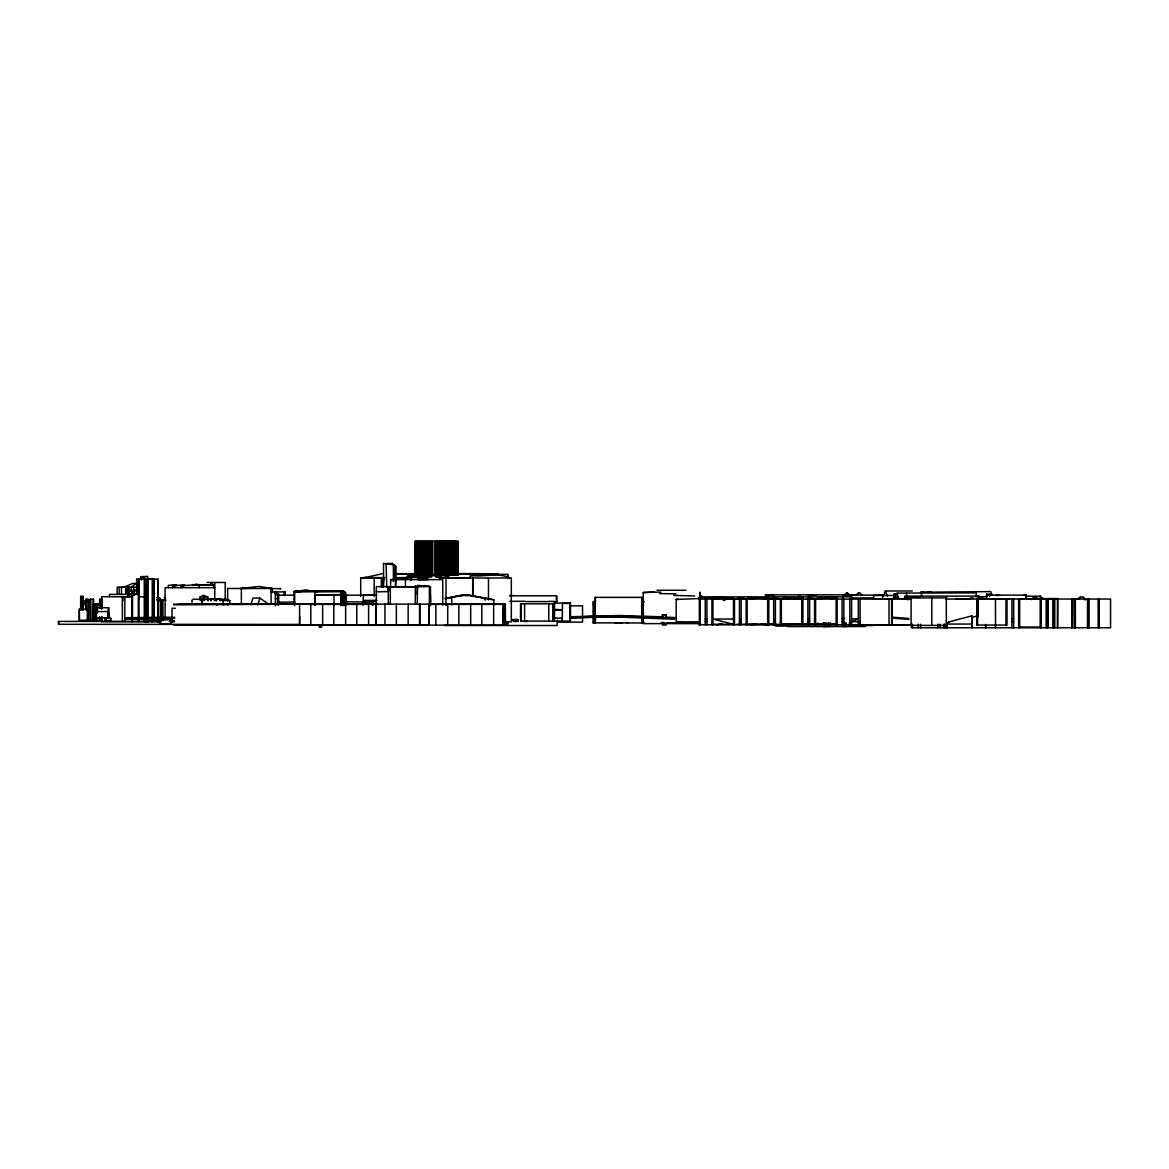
<?xml version="1.0" encoding="UTF-8"?>
<svg xmlns="http://www.w3.org/2000/svg" width="1169" height="1169" viewBox="0 0 1169 1169"><rect width="100%" height="100%" fill="white"/><g stroke="black" fill="none" stroke-linecap="round" stroke-linejoin="round"><path stroke-width="1.5" d="M554.457 618.109L553.887 621.09L553.887 618.109L562.289 618.109L562.289 621.09L562.435 603.423M299.629 616.647L299.615 625.123L299.615 604.125M417.275 594.524L417.465 585.421L429.388 586.37L429.388 605.323M595.196 619.482L595.182 622.975L595.62 617.875M986.709 594.159L986.694 596.76L986.709 594.159L989.88 594.159L989.909 595.898L989.88 594.159M415.243 604.125L415.375 585.742L415.579 587.233L390.636 586.765M341.041 605.294L341.29 594.685L315.016 594.875L314.958 605.44L314.914 591.733L294.091 591.996L300.433 591.982M948.994 621.923L946.685 624.056L948.994 621.923L972.243 615.727L971.994 624.056L946.685 624.056L946.685 627.768M393.88 581.285L393.88 564.861L383.534 563.516L383.549 587.116M593.399 604.884L593.487 603.306M769.173 597.081L766.791 597.461A8.899 3.127 1 0 1 766.455 598.017M1025.914 599.405L1025.973 594.48L1026.134 599.302M897.193 595.737L897.31 594.846L894.519 594.846L893.408 598.879M972.345 625.298L972.126 627.768L972.126 617.568L977.883 615.537M372.677 605.308L372.677 602.02L363.135 601.874M147.046 618.547L146.695 622.127L146.695 579.137L144.635 579.079L144.635 620.564M395.268 585.274L395.823 579.824L390.665 579.766L390.665 587.028M556.166 600.004L556.605 595.795L509.465 595.795M429.388 586.37L417.289 586.896M807.896 599.317L807.896 624.772M809.606 599.317L809.606 624.772M417.275 604.125L417.465 585.421M911.455 599.098L699.237 599.098M203.947 600.632L204.122 595.532L207.775 597.008L207.775 600.632M766.835 597.081L766.601 597.958M277.491 601.451L278.149 594.305L278.149 604.797M374.138 577.997L383.505 577.793L374.197 577.822M1023.445 598.733L1020.274 599.259L1037.721 599.2M768.311 599.244L765.637 598.806M96.384 611.606L97.275 607.705L108.659 607.705L109.521 617.904L96.384 617.904L96.384 611.606L107.767 611.548L108.659 607.705M897.237 595.255L899.209 598.981L904.543 598.966M593.516 622.975L593.516 601.977L595.445 601.699L593.297 601.699L595.255 602.02M374.197 578.246L374.138 596.395M987.717 599.025L986.68 599.069M250.809 604.841L252.957 598.075L259.839 598.075L269.133 604.548M257.691 604.87L259.839 598.075M665.819 618.036L666.169 615.04L662.385 615.04L666.169 615.04M883.72 595.795L885.328 590.988L912.346 590.988M342.561 605.571L342.795 591.003L342.795 605.469M894.475 594.948L894.519 594.846A7.642 4.048 55.7 0 0 895.249 596.146L895.965 597.987M195.457 585.333L198.467 584.675M836.902 599.2L834.812 597.315L818.724 597.797L816.225 599.142M849.921 595.196L847.262 592.931L845.713 595.123L855.971 594.743L859.595 592.727L862.181 595.036M857.564 594.393L858.309 592.756M294.617 592.172L295.289 590.813L343.525 590.769L343.803 605.104M1008.233 599.069L1009.3 599.069M88.04 601.377L89.224 600.618L90.364 604.241M194.916 584.953L213.664 585.318L212.685 584.325L210.8 584.076L210.04 585.333L211.633 584.193L213.664 585.318L213.664 587.686M1078.797 599.405L1080.302 597.14L1083.166 597.14L1085.358 599.755M423.777 586.765L424.712 585.421M802.168 597.768L801.642 597.008M1031.511 599.639L1033.338 597.432L1036.202 597.476L1037.926 599.171M210.8 584.076L210.04 584.997L195.457 584.997L196.231 584.076L199.139 585.333M834.739 597.929L835.294 596.833L835.294 598.002M784.18 597.564L784.852 596.862L786.605 597.914M816.386 599.142L818.139 597.87M782.149 599.142L784.37 598.046M747.926 599.142L749.694 597.9L754.18 599.142M719.023 598.82A16.454 9.074 -0.7 0 1 717.269 598.382L715.486 597.856L713.572 599.112L715.296 598.002M723.231 600.471L724.327 599.551M1080.273 597.154L1077.029 599.273M843.989 595.196L846.663 592.931M731.882 599.142L732.978 598.323L734.234 599.142M799.245 598.221A8.066 1.037 -0.2 0 0 800.049 597.973L800.341 599.156L801.437 598.338L802.679 599.156M131.133 587.349L136.086 583.433L132.594 583.433L123.695 587.349L121.474 587.233L121.474 594.232M390.914 564.481L392.258 563.443L395.663 566.001L395.823 587.086M1040.41 599.215L1042.09 597.929L1044.808 599.449M782.003 599.142L783.917 597.87M747.78 599.142L749.694 597.9M512.197 619.643L517.341 619.307L518.174 620.9C512.811 623.983 511.569 616.633 513.907 620.929M512.197 620.607L518.174 620.9M140.543 576.931L147.732 576.405L147.732 579.006M144.824 576.931L145.57 576.463M834.812 597.315L819.761 597.505A8.475 2.06 1.3 0 0 819.44 597.885M977.81 599.2L984.926 599.2M192.169 604.125L191.891 600.281L193.82 599.229L216.572 599.244L216.572 600.632M978.599 598.879L979.067 596.117L904.645 596.117L904.645 599.317L908.824 597.111L918.556 597.432M835.28 597.885L833.818 597.943A16.863 11.865 -0.9 0 1 832.08 598.791L830.881 599.054M800.663 597.958L800.911 597.841A8.008 0.906 0.9 0 0 800.999 597.68M808.437 594.846L816.503 594.963M200.133 600.632L200.133 596.862L203.727 595.459L203.947 596.862L207.775 597.008M478.632 573.731L477.273 574.344L478.91 573.614L480.591 574.359M478.91 573.614L454.01 573.614L444.118 578.027L450.62 578.027M765.432 598.353L765.432 594.846L773.659 594.553L774.462 598.455M851.616 621.718L858.324 618.825L851.616 618.825M732.744 597.841L733.606 597.987M412.584 575.952L417.289 573.994L424.391 576.609L417.523 573.701L394.508 573.701M412.131 575.922L417.523 573.701M903.827 599.054L908.824 597.111L908.824 599.712M385.989 563.502L392.258 563.443M800.224 598.075L801.437 598.338M201.404 600.179L207.775 599.244M732.978 598.323L729.208 598.776A15.212 8.388 -0.8 0 1 727.498 599.127L727.396 599.142M136.028 594.378L132.17 593.311L127.932 594.612L133.222 593.311L138.278 594.188L138.395 621.674M985.745 599.2L981.478 597.929L977.255 599.2L977.255 625.079L977.883 599.259M717.357 598.674L719.943 598.046M95.756 604.592L99.876 604.227M798.354 598.66L796.118 599.156M157.157 599.682L160.489 598.835L160.387 600.632L158.034 600.603M227.531 605.001L229.27 604.037L218.968 604.315M420.212 577.954L420.212 575.528L419.379 575.659L419.379 578.246L418.005 577.997L419.379 577.647M423.149 577.647L433.684 575.323L446.003 578.158L446.003 605.469M421.775 577.997L424.464 577.647M924.182 591.602L920.456 592.23L990.684 591.602L991.999 594.875M769.158 599.215L775.252 597.783L781.418 599.259M753.567 598.192L752.865 598.367A15.065 5.743 2 0 0 751.667 598.703M894.168 597.607L894.168 594.115L897.412 593.37M734.702 599.112L740.386 597.812L746.173 599.112L746.129 624.772M734.965 599.215L741.117 597.812L746.217 598.966M138.278 594.188L131.308 594.451L131.308 596.789M176.358 584.953L172.559 585.698L184.381 584.953M446.003 598.586L451.716 597.417L451.716 604.899M382.117 573.701L362.565 578.246M799.187 598.221L798.222 598.382M445.184 598.776L466.285 594.656L485.427 598.192L485.077 599.829M979.154 599.01L981.697 598.528M445.184 598.294L463.801 594.743L468.798 595.562M716.802 624.772L722.062 623.808M751.024 624.772L756.299 623.793M294.091 591.996L305.708 589.892L317.018 591.952L317.018 591.003L315.016 591.938L342.561 591.675M439.296 577.778L470.055 577.676L470.669 573.658L471.282 575.601L481.38 573.804L490.571 574.359L489.957 573.658M407.952 576.975L407.66 578.1L407.849 575.659L417.143 574.023L418.59 574.622L416.442 574.14M419.276 577.749L427.796 577.544L419.32 574.023L410.772 575.528L420.212 575.528M700.509 623.618L643.286 623.618L643.286 592.508L660.836 592.098M754.56 598.002L763.094 598.265M455.545 596.38L459.402 595.854L457.707 596.088M279.698 588.591L280.911 588.65L272.552 588.606L258.846 586.458L239.791 588.591M877.393 625.167L881.002 624.772M906.676 599.098L911.089 598.806M180.727 585.698L184.381 585.377L180.727 587.686L180.727 585.698L199.139 584.675L199.139 587.686M468.316 595.606L465.174 595.606M796.571 598.572L785.48 598.221M314.914 594.933L341.29 594.685M571.568 616.721L619.862 615.508L663.539 616.852M571.568 617.685L619.862 616.472L653.281 617.174M366.087 577.501L360.71 577.997L360.71 596.395M571.188 617.057L611.036 615.8L663.539 617.817M571.188 618.021L611.036 616.764L674.528 619.205M366.131 577.53L362.565 577.691L384.82 577.574M700.26 621.85L676.164 621.85L676.164 599.419L700.304 598.513L699.296 598.323M173.655 618.591L138.176 618.986L125.843 618.693L125.843 617.729L174.692 617.305M125.843 618.693L174.692 618.269M277.36 602.269L294.778 601.977M699.033 599.419L699.252 598.119M173.655 617.627L125.843 617.729M513.907 619.965L518.174 619.935M395.663 566.001L395.414 580.321M469.003 577.895L442.832 577.983L452.461 573.935L478.457 573.935M509.889 601.319L525.013 601.29M99.204 604.315L94.791 604.315M242.129 588.475L248.427 588.372M1004.492 598.718L1007.62 599.273M1005.077 598.923L1006.085 598.923M377.061 600.384L363.048 600.413L363.661 594.86L376.213 594.86M170.426 621.674L174.02 621.674L174.02 620.797L170.718 620.856L174.006 621.177M383.958 563.443L383.534 563.516M445.944 573.731L498.359 573.804M394.596 573.994L419.32 574.023M477.273 574.359L507.741 574.359L507.741 577.895M471.282 574.359L478.282 574.359M407.849 575.659L419.379 575.659M471.282 575.601C484.273 577.223 497.161 572.167 509.509 577.822M393.968 577.91L419.379 577.267L409.369 577.267M408.814 577.267L406.593 576.975M393.675 577.574L407.849 577.691M419.276 577.544L429.038 577.544M440.83 577.544L444.191 577.544M418.005 577.997L426.977 577.954M439.296 577.997L511.321 577.997L511.321 621.806L504.467 621.791M360.71 577.997L384.455 577.851L374.138 578.085M393.763 578.1L407.952 578.071M419.379 578.246L418.005 578.246L418.005 576.975M442.744 605.133L442.744 579.619L391.542 579.619L395.823 579.824M418.663 579.839L428.219 579.619M390.665 579.766L394.143 580.014L391.542 579.824M207.132 582.469L225.208 582.469L225.208 600.135M192.49 584.675L199.125 584.661M176.607 585.216L168.321 585.216L168.321 587.686M416.222 586.75L376.316 586.619L376.199 625.123M429.388 586.765L430.455 586.765L430.455 605.717M390.314 586.794L417.275 586.867M129.028 594.188L129.028 587.247L117.163 587.203L117.163 594.203M137.752 587.276L123.695 587.233M214.775 587.686L165.107 587.686L165.107 619.57M139.199 589.79L128.371 590.754L128.371 594.247M656.978 590.272L685.969 590.272M293.624 591.514L300.608 591.514M340.091 591.485L343.525 591.485M388.298 591.529L376.316 591.923M131.615 591.719L133.967 591.719L133.967 595.328M929.633 591.66L930.729 591.66L927.09 592.157L928.186 592.157M271.12 591.923L285.236 591.938L285.236 595.445M342.868 592.113L344.811 592.113L344.811 604.607M897.193 593.092L976.203 592.888L976.203 596.38M277.228 594.159L275.709 592.142L277.901 594.451L277.901 604.884M894.168 594.115L897.631 594.115M138.921 594.393L109.521 594.393L109.521 596.701M1024.19 594.597L1026.192 596.132L1025.081 594.597M765.432 594.846L843.755 594.831M276.921 595.182L293.258 595.182M345.922 595.182L376.783 595.182M884.48 595.109L842.717 595.182L842.717 598.645M986.694 599.419L986.519 595.123L1025.914 595.123M509.874 595.43L513.439 595.43M894.577 595.474L873.579 595.474L873.579 599.127M995.696 595.386L999.641 595.386M460.075 595.591L464.108 595.591M700.83 595.547L701.692 595.839M158.063 596.219L157.318 597.68M1025.71 596.19L1040.761 596.19L1040.761 598.82M128.985 594.612L128.985 596.789L101.688 596.701L101.688 609.195M975.121 596.716L985.277 596.716M122.365 621.674L122.365 596.701L131.995 596.789L131.995 621.674M138.921 596.818L145.511 596.818L145.511 621.674M200.133 596.862L203.947 596.862M700.026 596.862L851.514 596.862M699.895 597.008L700.509 595.883M642.892 597.388L595.021 597.388L595.021 622.975L595.342 597.388M714.434 597.534L716.992 597.914M156.646 597.68L159.758 597.68M751.024 598.177L766.835 597.68M801.043 597.68L784.867 598.031M699.296 597.943L715.969 597.943M732.598 597.87L716.802 597.534M850.784 597.9L873.594 597.9M947.051 597.929L911.104 597.929L911.104 625.4L947.051 625.4M275.256 598.586L277.155 598.586M1036.888 598.572L1058.223 598.572M872.659 598.849L893.847 598.849M899.209 598.981L905.361 598.908M955.847 598.601L970.343 598.952L970.314 598.002L973.339 598.031M984.079 598.776L1004.58 598.776M1038.73 598.937L1021.326 599.2M93.359 604.417L93.608 620.549L90.524 620.607L90.524 599.142L90.773 620.607M945.779 599.039L1110.55 599.039L1110.55 627.768L911.367 627.768L911.367 624.188M93.388 621.25L93.418 599.317L93.169 620.607M201.93 604.095L202.018 599.244L202.354 604.095M216.572 599.244L208.155 599.244L208.155 600.632M208.959 599.273L220.313 599.288L220.313 600.632M676.164 599.419L678.473 599.419M86.345 599.682L88.712 599.682L88.712 620.52L86.053 620.564M156.646 599.945L159.758 599.945M157.172 620.461L160.387 620.461L160.314 600.106L161.147 600.106L161.147 620.213L160.314 620.213M165.823 600.121L162.944 600.121L162.944 620.461M161.176 600.238L165.706 600.238M89.224 600.618L83.467 600.603L86.798 608.903M642.176 601.319L643.958 602.05M641.942 605.367L641.942 601.845L643.841 601.845M562.274 603.423L570.121 603.423M521.403 603.613L520.556 603.613L520.556 620.754L521.403 620.754M179.412 604.125L215.491 604.125M216.923 604.022L377.543 604.066M429.242 604.066L505.3 603.993L505.461 625.123L173.699 625.123M521.023 603.832L554.603 603.832L554.457 621.09M173.699 604.125L503.313 604.125L503.152 625.123M95.756 604.49L100.183 604.49M309.624 604.358L377.543 604.358M505.461 604.358L430.543 604.358L430.543 595.123M93.388 604.592L100.183 604.592M173.699 604.811L303.969 604.125M641.825 604.899L643.666 604.987M569.975 605.849L582.527 605.849L582.527 622.156L557.467 622.156M175.379 608.304L172.018 608.304L172.018 621.674M87.31 609.122L79.302 609.122L79.302 620.987L87.31 620.987L87.207 609.122M593.399 611.445L594.48 611.445M93.462 617.451L94.002 620.315L80.632 620.315M705.228 618.708L706.938 618.708M739.451 618.737L741.175 618.737M773.659 618.708L775.398 618.708M807.896 618.693L809.606 618.693M842.104 618.708L843.843 618.708M1011.945 618.722L1013.669 618.722M733.474 619.059L712.929 619.059L733.474 624.304M144.386 620.564L146.607 620.564M150.786 620.578L153.943 620.578L153.943 579.181M80.69 620.695L82.941 620.695M86.053 620.666L88.318 620.666L88.318 617.787L88.07 620.666M143.582 620.856L161.454 620.856M170.426 620.856L174.02 620.856M91.664 621.25L102.828 621.25M160.197 621.426L58.45 621.426L58.45 624.304L299.615 624.407M169.257 621.426L174.692 621.426M502.787 621.587L503.518 604.008M524.574 621.397L525.743 621.484M526.298 621.455L527.467 621.47M705.228 621.587L706.938 621.587M773.659 621.601L775.398 621.601M807.896 621.587L809.606 621.587M842.104 621.587L843.843 621.587M161.454 621.674L101.688 621.674L101.688 618.109M593.399 621.85L594.48 621.85M739.451 621.616L741.175 621.616M849.805 621.718L860.136 621.718M1011.945 621.616L1013.669 621.616M502.802 621.864L505.3 621.864M661.99 622.492L663.86 622.492M676.646 622.522L681.191 622.551M614.967 622.726L617.977 622.726M619.438 622.756L622.449 622.756M626.277 622.639L628.264 622.639M593.18 622.843L644.382 622.975M661.069 622.902L663.831 622.96M665.95 622.96L699.866 622.96M170.703 623.749L159.758 623.749L159.832 619.775L170.703 619.775L170.645 623.749M504.482 623.588L507.697 623.588M782.587 623.735L834.242 623.778M736.835 624.261L776.201 624.261M814.574 624.129L837.194 624.129M711.921 624.304L734.541 624.304M748.35 624.465L834.827 624.319M844.383 624.509L846.108 624.509M893.817 624.743L699.033 624.772L699.033 621.864M662.37 624.991L666.213 624.991M871.942 624.816L911.455 624.816M864.271 625.167L912.887 625.167M231.769 625.269L427.591 625.327M444.118 625.503L557.16 625.503L557.16 620.374M850.784 625.503L873.594 625.503M775.427 626.043L789.659 626.043M787.745 626.555L865.674 626.555M1018.667 627.052L1041.243 627.052M146.695 579.181L153.694 579.181L153.694 620.578M94.689 604.227L95.639 604.227M217.449 599.302L227.093 599.317L229.752 600.632L229.752 604.095M549.123 601.319L557.16 601.611M345.352 601.787L367.3 602.006M893.335 617.247L908.883 618.474M893.335 618.211L908.883 619.438M172.574 585.698L175.642 585.727M977.255 599.302L977.518 625.079M202.018 599.244L202.179 604.095M972.184 617.568L972.243 615.727M130.475 590.725L137.109 590.842M371.61 602.064L372.677 602.079M654.421 592.011L643.286 592.508M375.337 601.655L363.048 601.421L363.004 605.308M143.948 620.958L159.861 621.323M229.752 600.632L223.133 600.413L220.897 599.317M660.134 617.51L674.528 618.24M699.34 598.119L699.34 624.772L699.413 621.776M296.736 591.514L300.126 591.704M90.524 599.142L93.418 599.317M665.351 616.984L676.252 617.758M665.351 617.948L672.613 618.459M128.985 596.789L127.932 596.701L127.932 594.393M203.201 595.459L204.122 595.532M160.314 600.106L162.009 600.179L162.009 620.213M164.244 597.578L165.121 597.651M129.028 587.247L127.699 587.13L127.699 594.086M317.018 591.952L314.914 591.733M726.519 597.856L730.45 598.674M720.089 599.098L720.133 599.112A14.992 8.373 -1 0 1 719.023 598.835M699.033 598.119L700.202 598.323M485.077 598.119L493.873 599.829L493.873 604.899M760.844 623.808L766.104 624.772M981.551 598.528L984.546 599.083M465.89 594.656L493.873 599.829M485.851 598.426L470.479 595.752M485.31 598.163L485.427 599.829M814.676 598.952L809.576 597.841L805.748 599.317M433.202 575.323L444.191 578.246M780.059 599.112L774.521 597.783L768.866 599.112L768.705 624.772M772.212 623.808L775.252 624.772M274.89 593.487L277.901 594.451M818.592 598.046L820.419 598.63A15.855 9.147 -1.5 0 0 822.202 598.879M386.121 563.443L386.734 587.262M819.571 597.827L818.724 599.142L817.599 598.338M454.01 573.614L456.684 574.797M419.569 574.213L425.998 577.194M732.218 597.885L734.074 599.142M750.308 599.142L749.139 598.323M800.707 597.9L802.533 599.156M715.969 599.112L714.873 598.323M223.893 604.972L222.768 604.037L216.937 604.154L216.762 605.133M785.276 597.739L785.334 597.797A7.993 0.877 0.6 0 0 785.904 597.958M834.914 597.374L836.741 599.2M1037.166 598.513L1037.984 599.449M1083.166 597.14L1085.007 599.755M663.495 618.591L662.808 617.334A8.592 7.686 14.6 0 1 662.385 615.04M847.262 592.931L848.621 595.956M887.476 596.175L885.328 590.988M122.365 596.789L123.242 600.106M157.654 616.852L158.034 620.461M556.605 595.795L557.16 601.363M96.676 617.919L96.895 621.25L96.895 617.919M383.242 587.233L383.593 578.012L382.921 587.233M554.033 603.832L554.194 609.02M641.942 601.845L641.956 605.367M1098.904 599.039L1098.904 627.768M1098.568 599.039L1098.641 627.768M1098.275 599.039L1098.275 627.768M1088.997 599.039L1088.997 627.768M1088.354 599.039L1088.354 627.768M1088.134 599.039L1088.076 627.768M1087.506 599.039L1087.506 627.768M1075.363 599.039L1075.363 627.768M1074.837 599.039L1074.837 627.768M1074.443 599.039L1074.443 627.768L1074.209 599.039M1072.002 599.039L1072.002 627.768M1071.885 599.039L1071.885 627.768M1054.759 599.039L1054.759 627.768M1054.146 599.039L1054.146 627.768M1053.912 599.039L1053.853 627.768M1052.831 599.039L1052.831 627.768M1047.877 599.039L1047.877 627.768M1047.614 599.039L1047.614 627.768M1046.153 599.039L1046.153 627.768M1041.199 599.039L1041.199 627.768M1040.249 596.19L1040.249 598.776M1040.191 599.039L1040.191 627.768M1019.66 599.039L1019.66 627.768M1018.667 599.039L1018.667 627.768M1013.669 599.039L1013.669 627.768M1011.959 599.039L1011.945 627.768M1006.991 599.2L1006.991 625.079L976.875 625.079L976.875 599.2M1005.983 599.2L1005.968 625.079M995.477 599.039L995.506 627.768M985.745 624.392L985.745 627.768M985.496 624.772L985.496 627.768M977.825 599.259L977.825 616.56M977.562 595.81L977.562 596.716M947.299 624.392L947.299 627.768M946.802 624.056L946.802 627.768M946.32 597.929L946.32 627.768M945.063 624.319L945.063 627.768M944.362 624.29L944.362 627.768M944.026 624.275L944.026 627.768M940.124 624.202L939.993 627.768M937.918 624.202L937.859 627.768M931.795 597.929L931.795 625.4M921.508 592.888L921.508 596.38M920.544 624.29L920.544 627.768M918.147 624.144L918.147 627.768M912.404 624.188L912.404 627.768M907.202 597.987L907.202 599.712M906.618 592.888L906.618 596.38M897.441 595.357L897.441 598.572M892.093 599.112L892.093 624.772M891.64 599.083L891.64 624.772M889.024 599.083L889.024 624.772M882.61 595.474L882.61 599.127M860.136 621.353L860.136 624.772L860.077 599.098M858.324 599.098L858.367 624.772M851.748 595.182L851.748 598.645M851.616 599.098L851.616 624.772M850.798 596.862L850.798 599.112M849.878 621.353L849.878 624.772L849.805 599.098M849.366 623.15L849.366 626.555M846.268 623.15L846.268 626.555M846.064 623.15L846.064 626.555M845.114 623.15L845.114 626.555M844.866 623.15L844.866 626.555M843.843 599.112L843.828 624.772M842.951 623.15L842.951 626.555M842.703 623.062L842.703 626.555M842.104 599.112L842.118 624.772M837.15 599.112L837.15 624.772M836.902 596.862L836.902 600.355M836.127 599.112L836.127 624.772M830.341 623.062L830.341 626.555M830.078 623.077L830.078 626.555M828.748 623.135L828.748 626.555M828.412 623.121L828.31 626.555M826.994 623.135L826.994 626.555M826.848 623.135L826.848 626.555M825.387 623.135L825.387 626.555M825.241 623.135L825.241 626.555M824.306 623.135L824.306 626.555M824.16 623.135L824.16 626.555M823.429 623.135L823.429 626.555M823.283 623.135L823.283 626.555M817.803 623.135L817.803 626.555M815.597 599.112L815.597 624.772M814.574 599.112L814.574 624.772M808.627 594.831L808.627 598.323M802.928 599.112L802.928 624.772M802.679 596.862L802.679 599.317M799.581 594.831L799.581 598.323M781.36 599.112L781.374 624.772M780.351 599.112L780.351 624.772M775.398 599.112L775.383 624.772M773.659 599.112L773.673 624.772M767.682 599.112L767.668 624.772M747.926 596.862L747.926 599.346M747.166 599.112L747.137 624.772M741.175 599.112L741.161 624.772M739.466 599.112L739.451 624.772M734.497 599.112L734.497 624.772M733.46 599.112L733.474 624.772M714.434 596.862L714.434 598.002M712.944 599.098L712.929 624.772M711.965 597.943L711.921 624.772M706.938 599.098L706.938 624.772M705.228 599.098L705.243 624.772M700.742 596.862L700.742 598.002M700.304 597.943L700.26 624.772M700.026 597.943L699.851 592.098L699.413 599.419M641.737 597.388L641.737 622.975M595.416 597.388L595.416 601.86M593.384 601.699L593.297 622.975M570.121 603.102L570.121 621.09M569.961 603.423L569.961 621.09M554.384 603.102L554.384 603.832M554.033 609.02L554.033 603.102L570.487 603.102L570.487 621.09L521.023 621.09L521.023 603.613M553.887 603.832L553.872 621.09M553.434 603.832L553.448 621.09M553.025 603.832L553.025 621.09M548.772 603.832L548.772 621.09M524.589 603.832L524.603 621.09M521.286 603.832L521.272 621.09M516.581 619.643L516.581 620.607M507.697 574.359L507.697 577.939M507.697 622.083L507.697 625.503M505.096 603.993L505.096 621.864M493.639 604.125L493.639 625.123M488.467 577.997L488.467 599.902M481.818 604.125L481.818 625.123M473.007 577.997L473.007 596.248M472.7 577.997L472.7 596.248M470.669 604.125L470.669 625.123M458.847 604.125L458.847 625.123M458.219 575.25L458.219 541.232L414.776 541.232L414.776 575.338M458 541.232L457.941 575.25M456.012 541.232L456.012 575.25M455.501 541.232L455.501 575.25M454.376 541.232L454.376 575.25M453.864 541.232L453.864 575.25M452.754 541.232L452.754 575.25M452.228 541.232L452.228 575.25M451.117 541.232L451.117 575.25M450.606 541.232L450.606 575.25M449.495 541.232L449.495 575.25M448.954 541.232L448.954 575.25M447.859 541.232L447.859 575.25M447.698 604.125L447.698 625.123M447.332 541.232L447.332 575.25M446.237 541.232L446.237 575.25M445.71 541.232L445.71 575.25M444.6 541.232L444.6 575.25M444.088 541.232L444.088 575.25M442.963 541.232L442.963 575.25M442.452 541.232L442.452 575.25M441.312 541.232L441.312 575.25M440.83 541.232L440.83 575.25M439.676 541.232L439.676 575.25M439.193 541.232L439.193 575.25M438.054 541.232L438.054 575.25M437.557 541.232L437.557 577.048M436.417 541.232L436.417 577.048M435.935 541.232L435.935 577.048M435.876 604.125L435.876 625.123M434.81 541.232L434.81 575.25M432.793 541.232L432.793 575.25M431.639 541.232L431.639 577.048M430.893 541.232L430.893 577.048M429.622 541.232L429.622 577.048M429.14 604.125L429.14 625.123M428.862 541.232L428.862 577.048M428.76 604.125L428.76 625.123M427.62 541.232L427.62 577.048M426.831 541.232L426.831 577.048M425.589 541.232L425.589 577.048M424.829 541.232L424.829 577.048M423.558 541.232L423.558 577.048M422.827 541.232L422.827 575.25M421.541 541.232L421.541 575.25M420.796 541.232L420.796 575.25M419.89 604.125L419.89 625.123M419.554 604.125L419.554 625.123M419.51 541.232L419.51 575.25M418.765 541.232L418.765 575.25M417.508 541.232L417.508 575.25M416.763 541.232L416.763 575.25M415.492 541.232L415.492 575.25M410.874 576.975L410.874 580.555M410.597 576.901L410.597 580.496M408.156 604.125L408.156 625.123M405.424 579.619L405.424 586.633M396.335 604.125L396.335 625.123M393.368 564.861L393.368 581.285M390.314 586.721L390.314 604.125M388.619 586.721L388.649 591.616M388.298 586.721L388.298 604.125M387.83 586.765L387.83 591.616M384.952 604.125L384.952 625.123M381.342 578.319L381.342 587.233M376.067 604.125L376.067 625.123M375.717 604.125L375.717 625.123M368.586 604.125L368.586 625.123M356.764 604.125L356.764 625.123M346.316 604.68L346.316 594.144L345.805 604.68M345.615 604.125L345.615 625.123M345.44 604.607L345.44 592.288L344.241 592.288L344.241 604.607M344.709 592.113L344.709 604.607M343.525 590.769L343.525 605.469M341.29 591.631L341.29 605.294M340.661 591.529L340.661 594.641M334.013 595.182L334.013 605.586M333.793 604.125L333.793 625.123M322.644 604.125L322.644 625.123M321.548 624.699L321.548 627.256L319.298 627.256L319.298 624.699M321.066 624.699L321.066 627.256M319.78 624.699L319.78 627.256M310.822 604.125L310.822 625.123M294.676 591.762L294.676 605.615M294.091 591.514L294.091 604.768M284.783 591.938L284.783 595.445M284.476 591.938L284.476 595.445M284.213 591.938L284.213 595.445M278.675 604.928L278.675 594.232L277.243 594.451M275.402 591.923L275.402 605.805M272.333 591.923L272.333 588.475L227.663 588.475L227.663 600.851M272.07 588.431L272.07 591.923M271.529 588.431L271.529 591.923M271.12 588.489L271.12 604.329M241.369 588.489L241.369 604.388M223.133 600.413L223.133 604.095M222.461 600.632L222.461 599.302L222.183 600.632M220.02 599.288L220.02 600.632M216.09 600.632L215.929 599.244L215.929 600.632M214.775 582.469L214.775 600.092M214.322 599.273L214.424 600.632M211.034 599.229L211.034 600.632M210.727 599.229L210.727 600.632M172.617 620.754L172.617 621.674M172.574 585.216L172.559 587.686M158.136 622.127L158.136 579.181L136.612 579.196L136.612 594.217M157.8 579.035L157.8 622.127M156.471 617.627L156.471 618.591M152.248 579.137L152.248 622.127M148.156 579.137L148.156 622.127M146.359 622.127L146.359 579.181L144.386 579.079L144.386 622.127M143.48 576.405L143.48 579.035M141.288 576.405L141.288 580.116M139.199 579.035L139.199 598.776M138.95 579.196L138.921 621.674M136.861 579.196L136.861 593.589M133.792 587.276L133.719 595.328M132.506 594.188L132.506 621.674M131.863 591.719L131.863 595.328M131.615 590.754L131.615 595.328M131.133 587.276L131.133 590.827M127.845 587.349L126.53 587.13L126.53 594.086M125.638 587.233L125.638 594.232M124.835 596.789L124.835 621.674M119.18 587.203L119.18 594.203M107.767 611.548L107.767 617.904M106.131 618.357L106.131 621.046M102.083 608.114L102.083 599.244L99.613 599.244L99.613 608.114M102.083 616.998L102.083 620.534L99.613 620.534L99.613 616.998M101.835 599.244L101.835 608.114M101.835 616.998L101.835 620.534M99.862 599.244L99.862 608.114M99.862 616.998L99.862 620.534M97.422 612.717L97.422 604.183L97.261 612.746M96.895 604.183L96.895 611.255M95.186 604.592L95.186 621.25M88.376 620.564L88.376 599.171L86.053 599.171L86.053 609.867M86.594 599.682L86.594 610.101M86.301 599.171L86.345 610.101M82.941 610.247L82.941 596.307L80.69 596.307L80.632 610.35M82.692 596.307L82.692 610.247M80.939 596.307L80.939 610.247M79.39 609.122L79.39 620.987M58.625 621.426L58.625 624.304M724.999 600.369A63.287 1.301 69.6 0 1 724.575 599.215M525.115 601.582A1051.092 179.968 0.6 0 1 549.182 601.611M798.237 598.513A19.128 10.433 -1.4 0 0 800.078 597.943A16.366 12.187 2 0 0 800.663 597.754M787.95 598.923A15.752 8.797 -0.7 0 1 786.299 598.528M786.079 598.776A18.47 10.696 -1.7 0 1 784.238 598.163M785.758 598.207A7.891 0.95 1 0 1 785.086 598.031M798.427 598.411A7.891 1.037 0 0 1 796.747 598.601M218.895 604.344A6.897 1.33 -7.2 0 1 216.674 604.256M673.826 595.459A330.096 59.02 -1.2 0 1 694.693 595.956M659.506 593.604A330.725 62.118 -1.4 0 1 675.784 593.823M751.521 597.958A8.125 1.081 0.7 0 1 751.068 597.68M801.539 596.906A19.595 14.481 1.5 0 1 800.444 597.549M719.783 597.943A10.083 3.58 0.7 0 1 720.791 597.768M764.774 598.996A7.964 0.848 0 0 1 763.737 599.127M765.315 598.791A8.037 0.789 -0.5 0 1 764.292 598.952M763.342 598.133A14.919 5.304 0.4 0 1 764.95 598.586M753.742 598.294A11.062 3.931 0.6 0 1 754.721 598.119M562.377 609.736L554.457 610.247L554.603 609.473L562.377 609.736M110.85 618.357L105.02 618.357L105.02 621.046L110.85 621.046L110.85 618.357M473.518 596.365L470.859 595.839L473.518 596.365M1057.624 627.768L1057.624 599.039L1057.507 627.768M801.905 624.772L801.905 599.112L801.89 624.772M97.422 621.25L97.422 617.846L97.261 621.25"/></g></svg>
